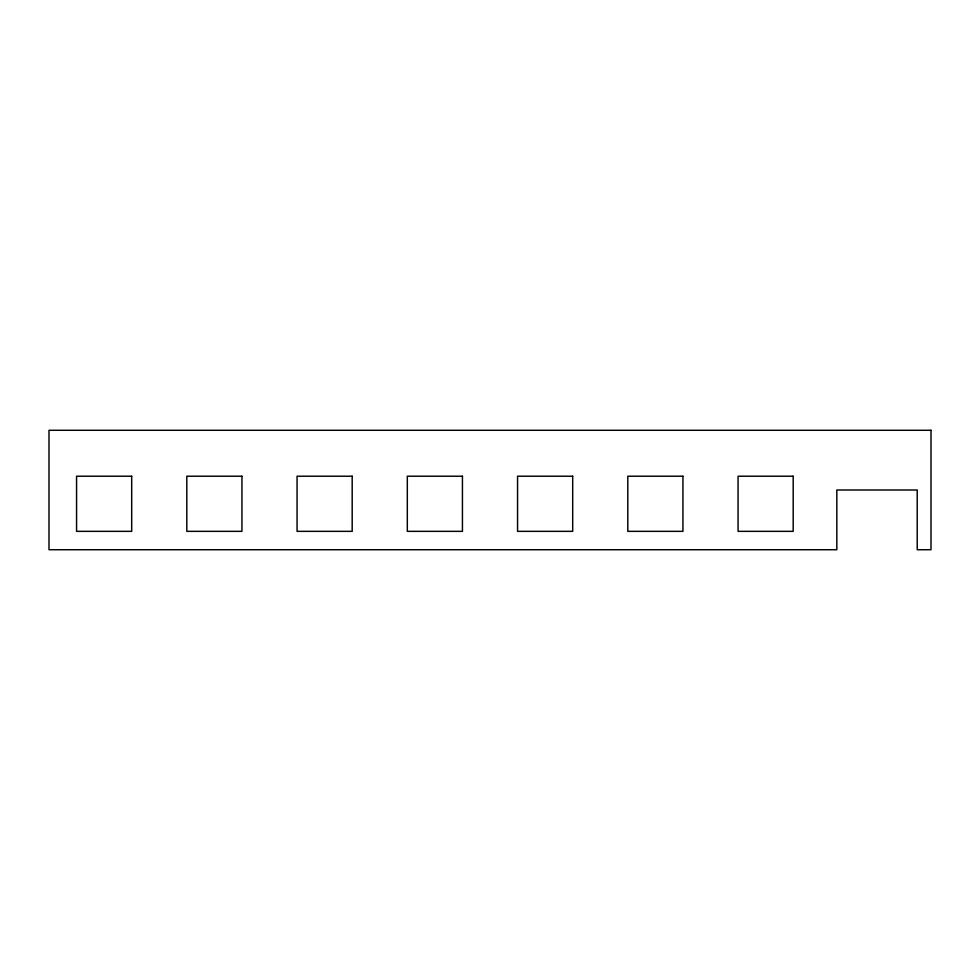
<?xml version="1.0" encoding="UTF-8"?>
<svg xmlns="http://www.w3.org/2000/svg" width="980" height="980" viewBox="0 0 980 980"><rect width="100%" height="100%" fill="white"/><g stroke="black" fill="none" stroke-linecap="round" stroke-linejoin="round"><path stroke-width="1.47" d="M931 430.281L49 430.281L49 549.719L836.834 549.719L836.834 490L917.219 490L917.219 549.719L931 549.719L931 430.281M131.688 476.219L76.562 476.219L76.562 531.344L131.688 531.344L131.688 476.219M241.938 476.219L186.812 476.219L186.812 531.344L241.938 531.344L241.938 476.219M352.188 476.219L297.062 476.219L297.062 531.344L352.188 531.344L352.188 476.219M462.438 476.219L407.313 476.219L407.313 531.344L462.438 531.344L462.438 476.219M572.688 476.219L517.562 476.219L517.562 531.344L572.688 531.344L572.688 476.219M682.938 476.219L627.812 476.219L627.812 531.344L682.938 531.344L682.938 476.219M793.188 476.219L738.062 476.219L738.062 531.344L793.188 531.344L793.188 476.219"/></g></svg>
